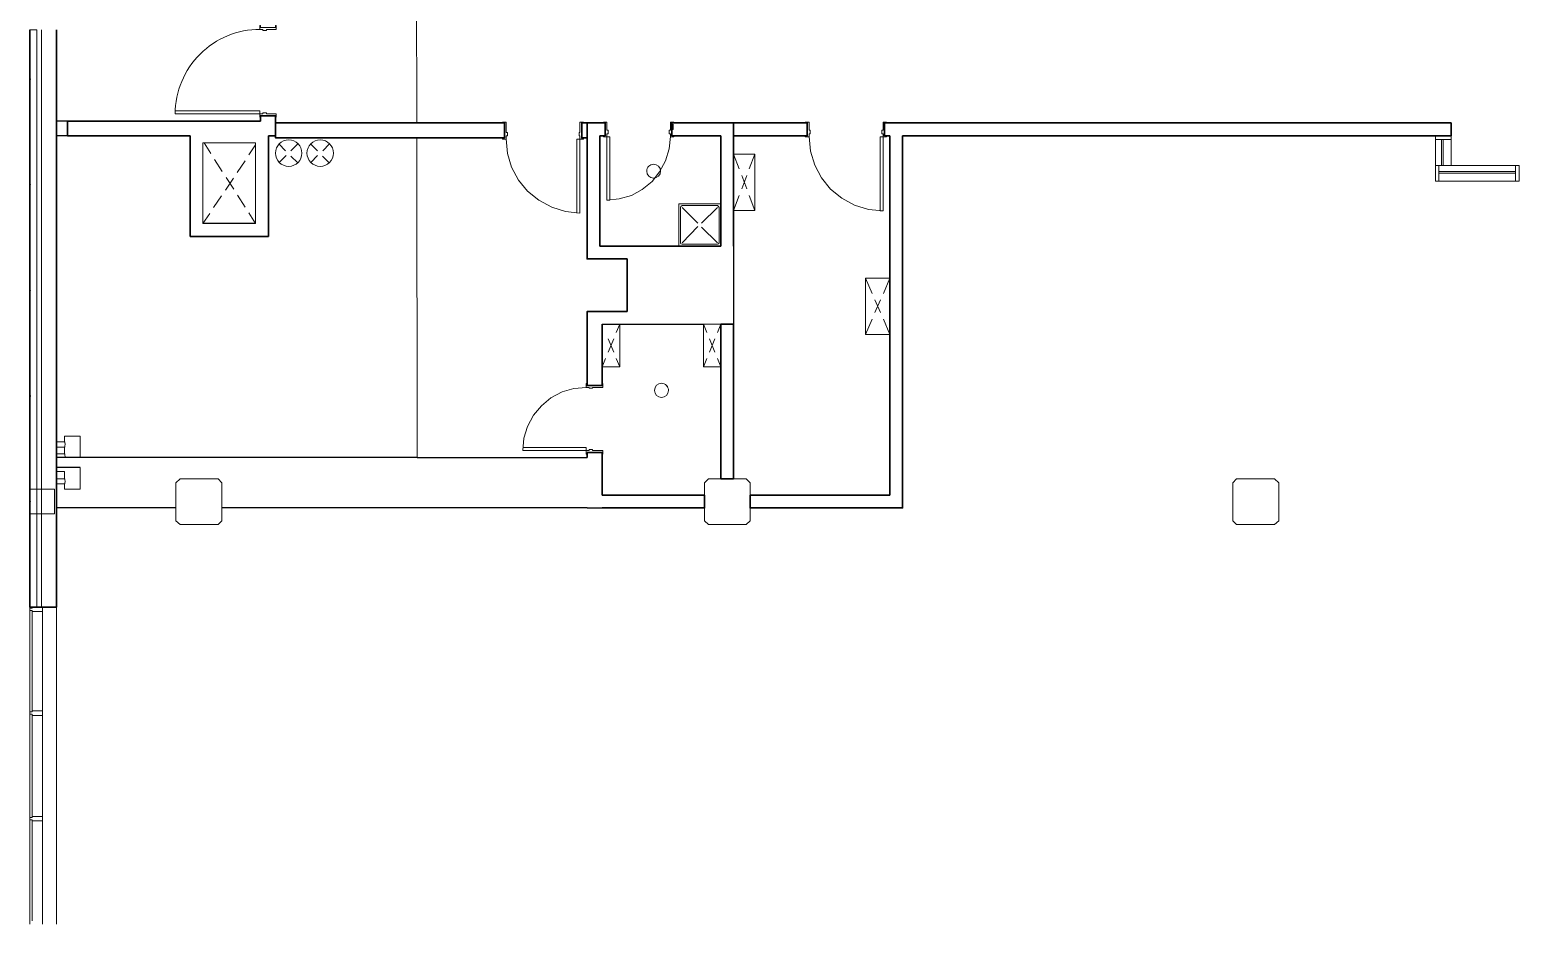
# Model space of a CAD drawing. Header units: inches. Extents: x 41 to 295, y 38 to 271.
# Drawn here: x 45.3 to 115.8, y 86.9 to 129.2 of the extents above; entities that cross this region are included whole.
import ezdxf

# ---------------------------------------------------------------- set-up
doc = ezdxf.new("R2010")
doc.units = ezdxf.units.IN
doc.header["$MEASUREMENT"] = 0

msp = doc.modelspace()

# ---------------------------------------------------------------- linework, layer by layer
for p, q in [((47.076, 124.924), (46.56, 124.924)), ((72.444, 124.871), (72.444, 124.836)), ((47.076, 124.231), (46.56, 124.231)), ((55.982, 120.071), (53.493, 120.071)), ((78.595, 119.004), (78.595, 115.307)), ((72.373, 115.307), (77.173, 115.307)), ((47.68, 108.996), (46.56, 108.996)), ((47.68, 108.533), (46.56, 108.533)), ((63.627, 108.996), (47.68, 108.996)), ((63.627, 108.996), (71.662, 108.996)), ((52.213, 106.613), (46.56, 106.613)), ((52.213, 106.613), (52.213, 106.613)), ((71.662, 106.613), (54.382, 106.613)), ((71.662, 106.613), (72.373, 106.613))]:
    msp.add_line(p, q)
at = {"color": 253, "lineweight": 9, "true_color": 0xaaaaaa}
for points in [[(63.591, 131.111), (63.609, 124.836)], [(63.609, 124.836), (63.591, 131.111)], [(63.609, 124.124), (63.627, 108.996)], [(63.627, 108.996), (63.609, 124.124)]]:
    msp.add_lwpolyline(points, dxfattribs=at)
at = {"color": 7, "lineweight": 35}
for points in [[(45.298, 129.244), (45.298, 126.916), (45.315, 126.916), (45.315, 126.898), (45.298, 126.898), (45.298, 121.92), (45.315, 121.92), (45.315, 121.902), (45.298, 121.902), (45.298, 116.925), (45.315, 116.925), (45.315, 116.907), (45.298, 116.907), (45.298, 111.929), (45.315, 111.929), (45.315, 111.894), (45.298, 111.894), (45.298, 106.916), (45.315, 106.916), (45.315, 106.898), (45.298, 106.898), (45.298, 101.921), (45.315, 101.921), (46.56, 101.921), (46.56, 129.244)], [(56.213, 124.924), (47.076, 124.924), (47.076, 124.871), (47.076, 124.284), (47.076, 124.231), (52.889, 124.231)], [(56.924, 124.231), (56.924, 125.173), (56.213, 125.173), (56.213, 124.924)], [(71.662, 124.836), (71.662, 119.004)], [(72.267, 124.836), (71.769, 124.836), (71.662, 124.836)], [(72.516, 124.836), (72.267, 124.836)], [(72.267, 124.231), (72.516, 124.231), (72.516, 124.836)], [(77.991, 124.836), (75.68, 124.836), (75.68, 124.231), (77.991, 124.231)], [(78.595, 119.004), (78.595, 124.836), (78.56, 124.836), (77.991, 124.836)], [(85.991, 124.836), (85.742, 124.836), (85.742, 124.231), (85.991, 124.231)], [(112.551, 124.836), (85.991, 124.836)], [(86.596, 124.231), (112.551, 124.231), (112.551, 124.284), (112.551, 124.782), (112.551, 124.836)], [(52.889, 124.231), (52.889, 119.467), (52.942, 119.467), (53.493, 119.467)], [(56.587, 124.231), (56.871, 124.231), (56.924, 124.231)], [(56.587, 120.071), (56.587, 124.231)], [(72.267, 119.004), (72.267, 124.231)], [(77.991, 124.231), (77.991, 119.004)], [(85.991, 124.231), (85.991, 107.218)], [(86.596, 107.218), (86.596, 124.231)], [(53.493, 119.467), (56.587, 119.467), (56.587, 119.52), (56.587, 120.071)], [(71.662, 119.004), (71.662, 118.489), (71.662, 118.4), (73.564, 118.4)], [(77.991, 119.004), (72.267, 119.004)], [(73.565, 118.4), (73.565, 115.911)], [(73.565, 115.911), (71.662, 115.911), (71.662, 115.822), (71.662, 115.307)], [(71.662, 115.307), (71.662, 112.409), (72.373, 112.409), (72.373, 115.307)], [(71.662, 109.244), (71.662, 108.996)], [(72.373, 107.218), (72.373, 109.244), (71.662, 109.244)], [(77.227, 107.218), (72.373, 107.218)], [(72.373, 106.613), (77.227, 106.613), (77.227, 106.667), (77.227, 107.165), (77.227, 107.218)], [(85.991, 107.218), (79.378, 107.218), (79.378, 107.165), (79.378, 106.667), (79.378, 106.613), (86.596, 106.613), (86.596, 106.667), (86.596, 107.218)]]:
    msp.add_lwpolyline(points, dxfattribs=at)
at = {"color": 7, "lineweight": 13}
for points in [[(45.636, 101.92), (45.636, 129.244), (45.298, 129.244)], [(45.849, 101.92), (45.849, 129.244)], [(75.733, 124.782), (75.733, 124.533)], [(75.68, 124.533), (75.733, 124.533)], [(53.493, 120.071), (53.493, 123.893), (55.982, 123.893), (55.982, 120.071)], [(72.818, 115.307), (73.209, 115.307), (73.209, 113.298), (72.373, 113.298), (72.373, 115.307)], [(45.298, 96.924), (45.298, 101.902)], [(46.56, 101.92), (46.56, 86.916)]]:
    msp.add_lwpolyline(points, dxfattribs=at)
at = {"color": 7, "lineweight": 18}
for points in [[(56.96, 129.44), (56.924, 129.44), (56.924, 129.351), (56.213, 129.351), (56.213, 129.44), (56.178, 129.44), (56.178, 129.262), (56.32, 129.262), (56.32, 129.209), (56.498, 129.209), (56.498, 129.262), (56.96, 129.262)], [(56.96, 125.102), (56.96, 125.262), (56.498, 125.262), (56.498, 125.316), (56.32, 125.316), (56.32, 125.262), (56.178, 125.262), (56.178, 125.102), (56.213, 125.102), (56.213, 125.173), (56.924, 125.173), (56.924, 125.102)], [(67.662, 124.871), (67.662, 124.836), (67.751, 124.836), (67.751, 124.124), (67.662, 124.124), (67.662, 124.071), (67.84, 124.071), (67.84, 124.231), (67.893, 124.231), (67.893, 124.391), (67.84, 124.391), (67.84, 124.871)], [(71.502, 124.871), (71.325, 124.871), (71.325, 124.391), (71.289, 124.391), (71.289, 124.231), (71.325, 124.231), (71.325, 124.071), (71.502, 124.071), (71.502, 124.124), (71.413, 124.124), (71.413, 124.836), (71.502, 124.836)], [(81.991, 124.871), (81.991, 124.836), (82.08, 124.836), (82.08, 124.231), (81.991, 124.231), (81.991, 124.178), (82.169, 124.178), (82.169, 124.32), (82.222, 124.32), (82.222, 124.498), (82.169, 124.498), (82.169, 124.871)], [(85.831, 124.871), (85.671, 124.871), (85.671, 124.498), (85.618, 124.498), (85.618, 124.32), (85.671, 124.32), (85.671, 124.178), (85.831, 124.178), (85.831, 124.231), (85.742, 124.231), (85.742, 124.836), (85.831, 124.836)], [(112.551, 124.053), (112.551, 124.231), (111.805, 124.231), (111.805, 124.053)], [(111.805, 122.08), (111.965, 122.08), (111.965, 122.827), (111.805, 122.827)], [(115.591, 122.08), (115.769, 122.08), (115.769, 122.827), (115.591, 122.827)], [(72.409, 112.498), (72.373, 112.498), (72.373, 112.409), (71.662, 112.409), (71.662, 112.498), (71.627, 112.498), (71.627, 112.32), (71.769, 112.32), (71.769, 112.285), (71.929, 112.285), (71.929, 112.32), (72.409, 112.32)], [(72.409, 109.156), (72.409, 109.333), (71.929, 109.333), (71.929, 109.387), (71.769, 109.387), (71.769, 109.333), (71.627, 109.333), (71.627, 109.156), (71.662, 109.156), (71.662, 109.244), (72.373, 109.244), (72.373, 109.156)], [(54.204, 108), (52.409, 108), (52.213, 107.804), (52.213, 106.009), (52.409, 105.831), (54.204, 105.831), (54.382, 106.009), (54.382, 107.804)], [(79.2, 108), (77.404, 108), (77.227, 107.804), (77.227, 106.009), (77.404, 105.831), (79.2, 105.831), (79.378, 106.009), (79.378, 107.804)], [(104.196, 108), (102.4, 108), (102.222, 107.804), (102.222, 106.009), (102.4, 105.831), (104.196, 105.831), (104.391, 106.009), (104.391, 107.804)], [(45.298, 101.76), (45.404, 101.76), (45.404, 101.707), (45.902, 101.707), (45.902, 101.92), (45.404, 101.92), (45.404, 101.867), (45.298, 101.867)], [(45.298, 96.96), (45.298, 96.853), (45.404, 96.853), (45.404, 96.8), (45.902, 96.8), (45.902, 97.013), (45.404, 97.013), (45.404, 96.96)], [(45.298, 91.965), (45.298, 91.858), (45.404, 91.858), (45.404, 91.805), (45.902, 91.805), (45.902, 92.018), (45.404, 92.018), (45.404, 91.965)]]:
    msp.add_lwpolyline(points, close=True, dxfattribs=at)
for points in [[(52.178, 125.262), (56.178, 125.262), (56.178, 125.405), (52.178, 125.405)], [(52.178, 125.262), (52.178, 125.405)], [(72.444, 124.871), (72.604, 124.871)], [(72.516, 124.836), (72.444, 124.836)], [(72.516, 124.231), (72.516, 124.836)], [(72.604, 124.871), (72.604, 124.498)], [(75.609, 124.871), (75.769, 124.871)], [(75.609, 124.498), (75.609, 124.871)], [(75.68, 124.836), (75.68, 124.231)], [(75.769, 124.836), (75.68, 124.836)], [(75.769, 124.871), (75.769, 124.836)], [(71.182, 124.071), (71.182, 120.569)], [(71.325, 120.569), (71.325, 124.071), (71.182, 124.071)], [(72.604, 124.32), (72.604, 124.178), (72.444, 124.178)], [(72.444, 124.231), (72.516, 124.231)], [(72.444, 124.178), (72.444, 124.231)], [(72.604, 124.498), (72.658, 124.498)], [(72.658, 124.32), (72.604, 124.32)], [(72.604, 121.174), (72.604, 124.178), (72.747, 124.178), (72.747, 121.174)], [(72.658, 124.498), (72.658, 124.32)], [(75.556, 124.498), (75.609, 124.498)], [(75.556, 124.32), (75.556, 124.498)], [(75.609, 124.178), (75.609, 124.32), (75.556, 124.32)], [(75.769, 124.178), (75.609, 124.178)], [(75.68, 124.231), (75.769, 124.231)], [(75.769, 124.231), (75.769, 124.178)], [(85.529, 124.178), (85.529, 120.676)], [(85.671, 120.676), (85.671, 124.178), (85.529, 124.178)], [(72.604, 121.173), (72.747, 121.173)], [(85.671, 120.676), (85.529, 120.676)], [(71.627, 109.476), (68.622, 109.476)], [(68.622, 109.333), (71.627, 109.333), (71.627, 109.476)]]:
    msp.add_lwpolyline(points, dxfattribs=at)
at = {"lineweight": 9}
msp.add_lwpolyline([(56.569, 125.173), (56.32, 125.173)], dxfattribs=at)
at = {"color": 7, "lineweight": 35}
for points in [[(67.751, 124.836), (56.925, 124.836), (56.925, 124.782), (56.925, 124.178), (56.925, 124.124), (67.751, 124.124)], [(71.662, 124.836), (71.413, 124.836), (71.413, 124.124), (71.662, 124.124), (71.662, 124.178), (71.662, 124.782)], [(82.08, 124.836), (78.596, 124.836), (78.596, 124.782), (78.596, 124.284), (78.596, 124.231), (82.08, 124.231)], [(77.991, 115.307), (77.991, 108), (78.045, 108), (78.56, 108), (78.595, 108), (78.595, 115.307)]]:
    msp.add_lwpolyline(points, close=True, dxfattribs=at)
at = {"color": 7, "lineweight": 9}
for points in [[(75.733, 124.747), (75.716, 124.747)], [(71.325, 120.569), (70.649, 120.64), (69.991, 120.853), (69.387, 121.173), (68.853, 121.6), (68.427, 122.133), (68.089, 122.738), (67.893, 123.395), (67.84, 124.089)], [(72.604, 121.173), (73.191, 121.244), (73.76, 121.404), (74.275, 121.689), (74.738, 122.062), (75.093, 122.524), (75.378, 123.04), (75.556, 123.609), (75.609, 124.195)], [(85.671, 120.676), (84.978, 120.747), (84.32, 120.942), (83.716, 121.28), (83.182, 121.707), (82.756, 122.24), (82.435, 122.844), (82.24, 123.502), (82.169, 124.195)], [(111.805, 122.827), (111.805, 124.053), (112.089, 124.053)], [(112.178, 124.053), (112.551, 124.053), (112.551, 122.827)], [(53.867, 123.395), (53.547, 123.893)], [(55.662, 123.324), (55.982, 123.804)], [(57.084, 123.84), (57.404, 123.52)], [(57.653, 123.52), (57.973, 123.84)], [(58.578, 123.84), (58.915, 123.52)], [(59.164, 123.52), (59.484, 123.84)], [(78.595, 123.36), (78.862, 122.667)], [(79.609, 123.36), (79.342, 122.667)], [(54.4, 122.542), (54.044, 123.111)], [(55.111, 122.489), (55.484, 123.04)], [(57.102, 122.969), (57.422, 123.289)], [(57.653, 123.271), (57.973, 122.951)], [(58.595, 122.969), (58.915, 123.289)], [(59.147, 123.271), (59.467, 122.951)], [(111.965, 122.827), (112.089, 122.827), (111.805, 122.827)], [(112.551, 122.827), (112.178, 122.827)], [(115.591, 122.827), (112.178, 122.827)], [(115.769, 122.08), (115.769, 122.827)], [(54.56, 121.654), (54.933, 122.222)], [(54.951, 121.707), (54.596, 122.258)], [(79.218, 122.347), (78.987, 121.724)], [(78.987, 122.347), (79.218, 121.724)], [(115.591, 122.08), (111.965, 122.08)], [(53.991, 120.835), (54.364, 121.387)], [(55.485, 120.853), (55.129, 121.422)], [(78.862, 121.404), (78.595, 120.693)], [(79.342, 121.404), (79.609, 120.693)], [(53.493, 120.071), (53.813, 120.551)], [(55.982, 120.071), (55.662, 120.587)], [(76, 119.004), (76, 121.013), (77.991, 121.013)], [(76.089, 119.165), (76.089, 120.835), (76.107, 120.889), (76.16, 120.924)], [(76.16, 120.924), (77.831, 120.924), (77.884, 120.889), (77.92, 120.835)], [(76.907, 120.089), (76.16, 120.835)], [(77.084, 120.089), (77.831, 120.835)], [(77.92, 120.835), (77.92, 119.165), (77.884, 119.111), (77.831, 119.093)], [(77.991, 121.013), (77.991, 119.004)], [(76.907, 119.929), (76.16, 119.165)], [(77.084, 119.911), (77.831, 119.165)], [(76.089, 119.165), (76.107, 119.111), (76.16, 119.093), (77.831, 119.093)], [(84.835, 117.493), (85.155, 116.765)], [(85.991, 117.493), (85.689, 116.765)], [(85.547, 116.462), (85.28, 115.858)], [(85.28, 116.462), (85.547, 115.858)], [(73.209, 115.307), (73.049, 114.916)], [(77.173, 115.307), (77.333, 114.916)], [(77.991, 115.307), (77.831, 114.916)], [(85.155, 115.556), (84.835, 114.827)], [(85.689, 115.556), (85.991, 114.827)], [(72.924, 114.613), (72.658, 113.991)], [(72.658, 114.613), (72.924, 113.991)], [(77.707, 114.613), (77.458, 113.991)], [(77.458, 114.613), (77.707, 113.991)], [(72.533, 113.689), (72.373, 113.298)], [(73.049, 113.689), (73.209, 113.298)], [(77.333, 113.689), (77.173, 113.298)], [(77.831, 113.689), (77.991, 113.298)], [(68.622, 109.333), (68.676, 109.92), (68.853, 110.471), (69.138, 111.004), (69.511, 111.449), (69.955, 111.822), (70.489, 112.106), (71.04, 112.267), (71.645, 112.32)], [(46.933, 110.009), (46.933, 109.742)], [(47.68, 108.996), (47.68, 110.009)], [(46.933, 109.493), (46.951, 109.511), (46.951, 109.529), (46.951, 109.565), (46.969, 109.6), (46.969, 109.653), (46.951, 109.689), (46.951, 109.724), (46.951, 109.742), (46.933, 109.742), (46.56, 109.742)], [(46.56, 109.493), (46.933, 109.493)], [(46.933, 109.493), (46.933, 109.173)], [(46.969, 108.996), (46.969, 109.013), (46.969, 109.067), (46.951, 109.102), (46.951, 109.138), (46.951, 109.156), (46.933, 109.173), (46.56, 109.173)], [(47.68, 107.502), (47.68, 108.533)], [(46.56, 108.338), (46.933, 108.338)], [(46.933, 107.751), (46.951, 107.751), (46.951, 107.787), (46.951, 107.804), (46.969, 107.858), (46.969, 107.893), (46.951, 107.929), (46.951, 107.965), (46.951, 108), (46.933, 108), (46.56, 108)], [(46.933, 108.338), (46.933, 108)], [(46.56, 107.751), (46.933, 107.751)], [(46.933, 107.751), (46.933, 107.502)], [(45.298, 96.907), (45.298, 101.92), (45.315, 101.92)], [(45.902, 96.907), (45.902, 101.92)], [(45.298, 96.907), (45.298, 91.911)], [(45.902, 91.911), (45.902, 96.907)], [(45.298, 91.911), (45.298, 86.916)], [(45.902, 86.916), (45.902, 91.911)]]:
    msp.add_lwpolyline(points, dxfattribs=at)
at = {"color": 7, "lineweight": 13}
for points in [[(112.178, 122.827), (112.178, 124.053), (112.089, 124.053), (112.089, 122.827)], [(78.595, 123.36), (79.609, 123.36), (79.609, 120.693), (78.595, 120.693)], [(111.965, 122.453), (115.591, 122.453), (115.591, 122.542), (111.965, 122.542)], [(84.835, 114.827), (84.835, 117.493), (85.991, 117.493), (85.991, 114.827)], [(77.173, 115.307), (77.991, 115.307), (77.991, 113.298), (77.173, 113.298)]]:
    msp.add_lwpolyline(points, close=True, dxfattribs=at)
at = {"color": 7, "lineweight": 9}
for points in [[(74.809, 122.88, 0.416508), (74.489, 122.56)], [(75.52, 112.178, 0.414812), (75.182, 112.515)]]:
    msp.add_lwpolyline(points, format="xyb", dxfattribs=at)
for points in [[(46.933, 110.009), (46.951, 110.009), (46.987, 110.009), (47.058, 110.009), (47.129, 110.009), (47.218, 110.009), (47.307, 110.009), (47.413, 110.009), (47.502, 110.009), (47.573, 110.009), (47.644, 110.009), (47.68, 110.009), (47.644, 110.009), (47.573, 110.009), (47.502, 110.009), (47.413, 110.009), (47.307, 110.009), (47.218, 110.009), (47.129, 110.009), (47.058, 110.009), (46.987, 110.009), (46.951, 110.009)], [(45.298, 107.502), (45.298, 106.329), (46.471, 106.329), (46.471, 107.502)], [(46.933, 107.502), (46.951, 107.502), (46.987, 107.502), (47.058, 107.502), (47.129, 107.502), (47.218, 107.502), (47.307, 107.502), (47.413, 107.502), (47.502, 107.502), (47.573, 107.502), (47.644, 107.502), (47.68, 107.502), (47.644, 107.502), (47.573, 107.502), (47.502, 107.502), (47.413, 107.502), (47.307, 107.502), (47.218, 107.502), (47.129, 107.502), (47.058, 107.502), (46.987, 107.502), (46.951, 107.502)], [(45.404, 101.76), (45.404, 96.96)], [(45.404, 96.853), (45.404, 91.965)], [(45.404, 91.858), (45.404, 87.076)]]:
    msp.add_lwpolyline(points, close=True, dxfattribs=at)
at = {"color": 7, "lineweight": 13}
for centre in [(57.547, 123.409), (59.04, 123.409)]:
    msp.add_circle(centre, 0.627, dxfattribs=at)
at = {"color": 7, "lineweight": 9}
msp.add_arc((56.179, 125.261), 4.001, 89.76628, 179.98056, dxfattribs=at)
at = {"color": 7, "lineweight": 18}
for centre, radius, start, end in [((74.808, 122.561), 0.319, 89.7758, 180.22419), ((75.182, 112.178), 0.337, 359.94152, 90.05848)]:
    msp.add_arc(centre, radius, start, end, dxfattribs=at)
at = {"color": 7, "lineweight": 9}
for points in [[(74.809, 122.88), (74.987, 122.88), (75.147, 122.738), (75.147, 122.56)], [(74.809, 122.222), (74.631, 122.222), (74.489, 122.382), (74.489, 122.56)], [(75.147, 122.56), (75.147, 122.382), (74.987, 122.222), (74.809, 122.222)], [(74.862, 112.178), (74.862, 112.373), (75.004, 112.515), (75.182, 112.515)], [(75.182, 111.84), (75.004, 111.84), (74.862, 112), (74.862, 112.178)], [(75.52, 112.178), (75.52, 112), (75.36, 111.84), (75.182, 111.84)]]:
    msp.add_open_spline(points, degree=3, dxfattribs=at)
at = {"color": 7, "lineweight": 18}
for points in [[(74.809, 122.88), (74.987, 122.88), (75.147, 122.738), (75.147, 122.56)], [(74.809, 122.222), (74.631, 122.222), (74.489, 122.382), (74.489, 122.56)], [(75.147, 122.56), (75.147, 122.382), (74.987, 122.222), (74.809, 122.222)], [(74.862, 112.178), (74.862, 112.373), (75.004, 112.515), (75.182, 112.515)], [(75.182, 111.84), (75.004, 111.84), (74.862, 112), (74.862, 112.178)], [(75.52, 112.178), (75.52, 112), (75.36, 111.84), (75.182, 111.84)]]:
    msp.add_open_spline(points, degree=3, dxfattribs=at)

doc.saveas('drawing.dxf')
